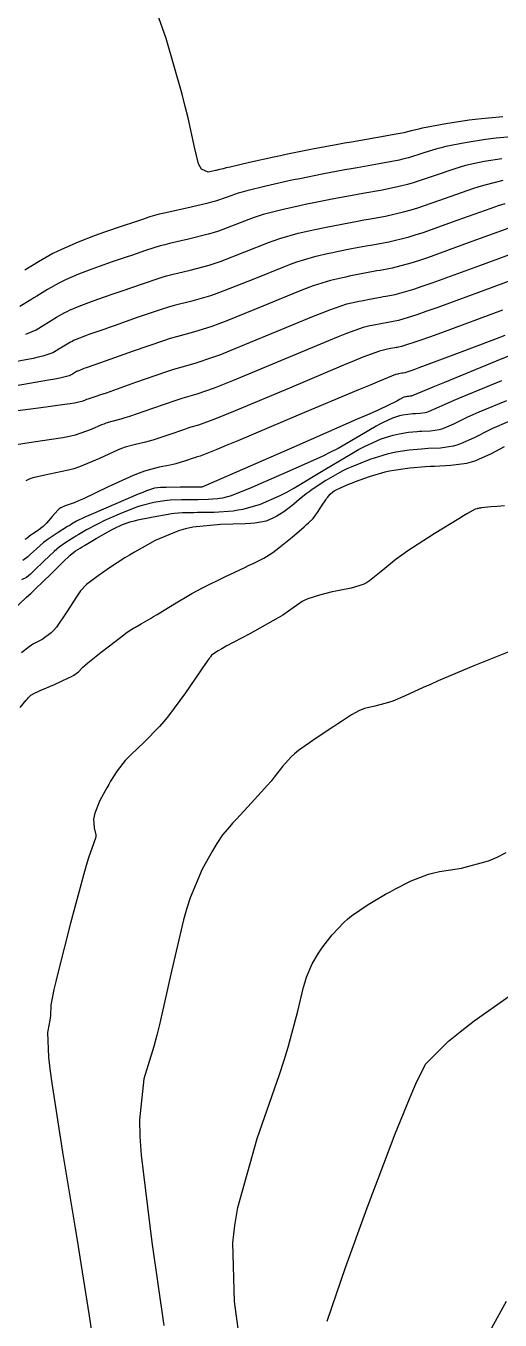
# Model space of a CAD drawing. Header units: metres. Extents: x 837475 to 838479, y 1189012 to 1191015.
# Drawn here: x 837696.7 to 837725.7, y 1190123.2 to 1190202.4 of the extents above; entities that cross this region are included whole.
import ezdxf

# ---------------------------------------------------------------- set-up
doc = ezdxf.new("R2010")
doc.units = ezdxf.units.M
doc.header["$LTSCALE"] = 0.3
doc.layers.add('COTAS 10', color=1, linetype='Continuous')
doc.layers.add('COTAS INT', color=252, linetype='Continuous')

msp = doc.modelspace()

# ---------------------------------------------------------------- linework, layer by layer
at = {"layer": 'COTAS 10'}
for points in [[(837696.656, 1190183.493), (837697.301, 1190183.775), (837697.79, 1190184.074), (837698.058, 1190184.238), (837698.539, 1190184.534), (837699.042, 1190184.817), (837699.19, 1190184.892), (837699.341, 1190184.965), (837699.92, 1190185.215), (837700.517, 1190185.445), (837700.68, 1190185.505), (837700.843, 1190185.563), (837701.422, 1190185.761), (837702.127, 1190185.999), (837702.368, 1190186.082), (837702.629, 1190186.173), (837703.738, 1190186.563), (837704.948, 1190186.962), (837705.273, 1190187.057), (837705.593, 1190187.147), (837706.713, 1190187.417), (837707.891, 1190187.728), (837708.248, 1190187.843), (837708.618, 1190187.971), (837710.068, 1190188.539), (837711.504, 1190189.109), (837711.865, 1190189.237), (837712.211, 1190189.354), (837713.33, 1190189.67), (837714.359, 1190189.899), (837714.647, 1190189.961), (837714.937, 1190190.022), (837715.999, 1190190.234), (837717.063, 1190190.433), (837717.354, 1190190.486), (837717.643, 1190190.538), (837718.678, 1190190.718), (837719.864, 1190190.992), (837720.249, 1190191.104), (837720.66, 1190191.231), (837722.346, 1190191.819), (837724.013, 1190192.404), (837724.41, 1190192.53), (837724.78, 1190192.64), (837725.883, 1190192.907)], [(837725.831, 1190184.968), (837722.105, 1190183.59), (837721.372, 1190183.323), (837720.768, 1190183.106), (837719.662, 1190182.737), (837719.398, 1190182.692), (837719.324, 1190182.678), (837719.25, 1190182.665), (837718.978, 1190182.614), (837718.707, 1190182.56), (837718.559, 1190182.528), (837718.297, 1190182.47), (837717.295, 1190182.086), (837716.755, 1190181.865), (837716.101, 1190181.595), (837712.794, 1190180.205), (837709.476, 1190178.814), (837708.816, 1190178.543), (837708.268, 1190178.322), (837707.225, 1190177.934), (837706.759, 1190177.804), (837706.574, 1190177.746), (837706.366, 1190177.678), (837705.416, 1190177.349), (837704.43, 1190177.021), (837704.201, 1190176.952), (837703.989, 1190176.894), (837703.381, 1190176.763), (837702.746, 1190176.59), (837702.517, 1190176.505), (837702.265, 1190176.404), (837701.167, 1190175.902), (837699.938, 1190175.386), (837699.604, 1190175.275), (837699.273, 1190175.178), (837698.101, 1190174.944), (837697.091, 1190174.721), (837696.861, 1190174.631), (837696.653, 1190174.529)], [(837726.41, 1190178.249), (837725.471, 1190177.844), (837725.219, 1190177.727), (837724.97, 1190177.608), (837724.101, 1190177.162), (837723.27, 1190176.787), (837723.046, 1190176.713), (837722.825, 1190176.652), (837722.044, 1190176.539), (837721.285, 1190176.503), (837721.076, 1190176.491), (837720.867, 1190176.477), (837720.12, 1190176.417), (837719.299, 1190176.286), (837719.045, 1190176.227), (837718.778, 1190176.158), (837717.717, 1190175.828), (837716.61, 1190175.392), (837716.315, 1190175.256), (837716.026, 1190175.114), (837715.021, 1190174.545), (837714.18, 1190173.996), (837713.993, 1190173.866), (837713.827, 1190173.746), (837713.395, 1190173.392), (837713.068, 1190173.099), (837712.967, 1190173.018), (837712.863, 1190172.936), (837712.452, 1190172.638), (837712.019, 1190172.368), (837711.901, 1190172.304), (837711.784, 1190172.245), (837711.366, 1190172.07), (837710.687, 1190171.949), (837710.405, 1190171.924), (837710.082, 1190171.903), (837708.575, 1190171.858), (837706.882, 1190171.695), (837706.441, 1190171.601), (837706.013, 1190171.485), (837704.57, 1190170.886), (837703.315, 1190170.18), (837703.005, 1190169.996), (837702.712, 1190169.818), (837701.792, 1190169.217), (837701.08, 1190168.715), (837700.92, 1190168.6), (837700.774, 1190168.495), (837700.38, 1190168.2), (837700.017, 1190167.802), (837699.892, 1190167.633), (837699.755, 1190167.437), (837699.172, 1190166.515), (837698.542, 1190165.594), (837698.376, 1190165.399), (837698.214, 1190165.229), (837697.658, 1190164.834), (837697.141, 1190164.571), (837697.003, 1190164.484), (837696.866, 1190164.392), (837696.393, 1190164.012)], [(837715.103, 1190123.153), (837716.229, 1190126.426), (837717.559, 1190130.078), (837717.896, 1190130.987), (837718.219, 1190131.85), (837719.272, 1190134.595), (837720.14, 1190136.742), (837720.347, 1190137.228), (837720.539, 1190137.668), (837721.113, 1190138.864), (837722.521, 1190140.274), (837723.239, 1190140.849), (837724.099, 1190141.504), (837728.391, 1190144.533)]]:
    msp.add_lwpolyline(points, dxfattribs=at)
at = {"layer": 'COTAS INT'}
for points in [[(837725.863, 1190196.785), (837724.544, 1190196.673), (837724.168, 1190196.63), (837723.788, 1190196.581), (837722.374, 1190196.359), (837721.17, 1190196.137), (837720.922, 1190196.088), (837720.711, 1190196.044), (837720.255, 1190195.929), (837719.792, 1190195.815), (837719.576, 1190195.772), (837719.322, 1190195.724), (837718.087, 1190195.507), (837716.591, 1190195.247), (837716.172, 1190195.171), (837715.75, 1190195.095), (837714.212, 1190194.806), (837712.675, 1190194.499), (837712.256, 1190194.411), (837711.838, 1190194.322), (837710.351, 1190193.99), (837709.161, 1190193.714), (837708.931, 1190193.661), (837708.745, 1190193.617), (837708.433, 1190193.54), (837708.32, 1190193.511), (837708.26, 1190193.498), (837708.188, 1190193.482), (837707.821, 1190193.403), (837707.419, 1190193.58), (837707.325, 1190193.725), (837707.238, 1190193.911), (837706.985, 1190194.93), (837706.595, 1190196.734), (837706.422, 1190197.415), (837706.221, 1190198.174), (837705.259, 1190201.574), (837704.156, 1190204.692)], [(837726.612, 1190195.583), (837725.452, 1190195.484), (837725.121, 1190195.446), (837724.787, 1190195.403), (837723.543, 1190195.208), (837722.374, 1190194.971), (837722.085, 1190194.902), (837721.812, 1190194.83), (837720.952, 1190194.559), (837720.081, 1190194.287), (837719.8, 1190194.216), (837719.503, 1190194.147), (837718.284, 1190193.91), (837716.942, 1190193.677), (837716.566, 1190193.61), (837716.188, 1190193.541), (837714.808, 1190193.282), (837713.429, 1190193.007), (837713.053, 1190192.928), (837712.678, 1190192.848), (837711.344, 1190192.55), (837710.178, 1190192.261), (837709.909, 1190192.186), (837709.665, 1190192.114), (837708.978, 1190191.873), (837708.275, 1190191.634), (837708.02, 1190191.563), (837707.739, 1190191.49), (837706.508, 1190191.21), (837705.308, 1190190.947), (837705.047, 1190190.886), (837704.817, 1190190.83), (837704.244, 1190190.666), (837703.749, 1190190.496), (837703.568, 1190190.435), (837703.368, 1190190.368), (837702.488, 1190190.077), (837701.474, 1190189.73), (837701.19, 1190189.628), (837700.904, 1190189.523), (837699.859, 1190189.122), (837698.847, 1190188.685), (837698.582, 1190188.557), (837698.324, 1190188.426), (837697.445, 1190187.93), (837696.604, 1190187.413)], [(837725.786, 1190194.226), (837724.713, 1190194.058), (837723.577, 1190193.806), (837723.248, 1190193.716), (837722.912, 1190193.617), (837721.649, 1190193.189), (837720.37, 1190192.759), (837720.025, 1190192.66), (837719.683, 1190192.569), (837718.481, 1190192.314), (837717.293, 1190192.108), (837716.96, 1190192.048), (837716.625, 1190191.987), (837715.403, 1190191.758), (837714.183, 1190191.514), (837713.85, 1190191.444), (837713.518, 1190191.374), (837712.337, 1190191.11), (837711.194, 1190190.807), (837710.887, 1190190.712), (837710.584, 1190190.611), (837709.523, 1190190.206), (837708.447, 1190189.803), (837708.134, 1190189.703), (837707.815, 1190189.609), (837706.61, 1190189.313), (837705.451, 1190189.047), (837705.16, 1190188.972), (837704.883, 1190188.896), (837703.991, 1190188.615), (837703.189, 1190188.334), (837702.747, 1190188.184), (837701.955, 1190187.919), (837701.158, 1190187.647), (837700.935, 1190187.566), (837700.71, 1190187.484), (837699.889, 1190187.169), (837699.094, 1190186.825), (837698.886, 1190186.724), (837698.683, 1190186.622), (837697.992, 1190186.232), (837697.331, 1190185.826), (837697.147, 1190185.713), (837696.962, 1190185.6), (837696.29, 1190185.189)], [(837725.983, 1190191.475), (837725.573, 1190191.345), (837725.114, 1190191.191), (837723.043, 1190190.448), (837720.949, 1190189.703), (837720.474, 1190189.548), (837720.045, 1190189.415), (837718.875, 1190189.122), (837717.994, 1190188.969), (837717.748, 1190188.925), (837717.5, 1190188.88), (837716.595, 1190188.71), (837715.691, 1190188.529), (837715.444, 1190188.478), (837715.199, 1190188.425), (837714.324, 1190188.23), (837713.228, 1190187.9), (837712.843, 1190187.763), (837712.423, 1190187.606), (837710.613, 1190186.873), (837708.79, 1190186.14), (837708.361, 1190185.983), (837707.966, 1190185.847), (837706.815, 1190185.52), (837705.736, 1190185.246), (837705.386, 1190185.143), (837705.014, 1190185.028), (837703.485, 1190184.512), (837702.069, 1190184.012), (837701.768, 1190183.906), (837701.506, 1190183.815), (837700.527, 1190183.48), (837700.425, 1190183.443), (837700.323, 1190183.405), (837699.95, 1190183.262), (837699.588, 1190183.106), (837699.493, 1190183.06), (837699.401, 1190183.013), (837699.086, 1190182.836), (837698.786, 1190182.651), (837698.702, 1190182.6), (837698.618, 1190182.548), (837698.312, 1190182.361), (837697.702, 1190182.151), (837697.426, 1190182.085), (837697.104, 1190182.016), (837695.554, 1190181.736)], [(837726.214, 1190189.978), (837723.74, 1190189.078), (837721.238, 1190188.175), (837720.698, 1190187.992), (837720.225, 1190187.838), (837719.072, 1190187.526), (837718.345, 1190187.4), (837718.142, 1190187.363), (837717.938, 1190187.326), (837717.191, 1190187.186), (837716.445, 1190187.037), (837716.241, 1190186.994), (837716.039, 1190186.951), (837715.317, 1190186.79), (837714.245, 1190186.447), (837713.821, 1190186.289), (837713.343, 1190186.103), (837711.158, 1190185.206), (837708.961, 1190184.309), (837708.475, 1190184.123), (837708.042, 1190183.965), (837706.918, 1190183.623), (837705.879, 1190183.346), (837705.5, 1190183.228), (837705.08, 1190183.094), (837703.232, 1190182.46), (837701.509, 1190181.85), (837701.168, 1190181.73), (837700.885, 1190181.63), (837700.357, 1190181.446), (837700.211, 1190181.396), (837700.171, 1190181.381), (837700.13, 1190181.366), (837699.98, 1190181.309), (837699.835, 1190181.246), (837699.797, 1190181.228), (837699.76, 1190181.209), (837699.633, 1190181.138), (837699.513, 1190181.064), (837699.445, 1190181.022), (837699.323, 1190180.947), (837698.748, 1190180.809), (837698.429, 1190180.749), (837698.041, 1190180.679), (837696.063, 1190180.346)], [(837695.688, 1190178.775), (837697.434, 1190178.998), (837699.047, 1190179.211), (837699.37, 1190179.259), (837699.639, 1190179.303), (837700.165, 1190179.42), (837700.321, 1190179.491), (837700.356, 1190179.505), (837700.389, 1190179.517), (837700.479, 1190179.542), (837700.968, 1190179.703), (837701.252, 1190179.801), (837701.601, 1190179.923), (837703.396, 1190180.557), (837705.3, 1190181.214), (837705.717, 1190181.351), (837706.086, 1190181.468), (837707.02, 1190181.727), (837708.117, 1190182.084), (837708.589, 1190182.263), (837709.133, 1190182.477), (837711.703, 1190183.539), (837714.262, 1190184.6), (837714.799, 1190184.814), (837715.261, 1190184.993), (837716.31, 1190185.35), (837716.879, 1190185.477), (837717.039, 1190185.511), (837717.199, 1190185.544), (837717.787, 1190185.662), (837718.375, 1190185.772), (837718.536, 1190185.802), (837718.696, 1190185.83), (837719.269, 1190185.93), (837720.406, 1190186.261), (837720.923, 1190186.435), (837721.527, 1190186.646), (837724.437, 1190187.708), (837727.315, 1190188.765)], [(837728.416, 1190187.552), (837725.134, 1190186.338), (837721.816, 1190185.118), (837721.147, 1190184.879), (837720.587, 1190184.684), (837719.465, 1190184.334), (837719.047, 1190184.261), (837718.93, 1190184.24), (837718.812, 1190184.218), (837718.382, 1190184.138), (837717.953, 1190184.052), (837717.836, 1190184.027), (837717.719, 1190184.003), (837717.303, 1190183.91), (837716.278, 1190183.54), (837715.777, 1190183.34), (837715.182, 1190183.098), (837712.249, 1190181.872), (837709.304, 1190180.646), (837708.702, 1190180.403), (837708.193, 1190180.203), (837707.123, 1190179.83), (837706.422, 1190179.636), (837706.146, 1190179.548), (837705.833, 1190179.446), (837704.406, 1190178.953), (837703.016, 1190178.472), (837702.726, 1190178.377), (837702.479, 1190178.298), (837701.93, 1190178.152), (837701.567, 1190178.054), (837701.437, 1190178.005), (837701.293, 1190177.947), (837700.666, 1190177.661), (837699.691, 1190177.332), (837699.328, 1190177.248), (837698.925, 1190177.166), (837697.134, 1190176.892), (837695.443, 1190176.637)], [(837728.684, 1190183.161), (837725.455, 1190181.847), (837722.288, 1190180.553), (837721.678, 1190180.303), (837721.182, 1190180.099), (837720.356, 1190179.754), (837720.284, 1190179.721), (837720.264, 1190179.715), (837720.245, 1190179.71), (837720.177, 1190179.7), (837720.111, 1190179.697), (837720.093, 1190179.696), (837720.075, 1190179.694), (837720.01, 1190179.689), (837719.939, 1190179.678), (837719.917, 1190179.673), (837719.894, 1190179.667), (837719.802, 1190179.638), (837719.674, 1190179.58), (837719.628, 1190179.556), (837719.578, 1190179.528), (837719.36, 1190179.396), (837718.271, 1190178.883), (837717.672, 1190178.615), (837716.945, 1190178.293), (837713.243, 1190176.673), (837708.33, 1190174.535), (837707.439, 1190174.147), (837707.436, 1190174.147), (837707.435, 1190174.146), (837707.228, 1190174.146), (837706.115, 1190174.143), (837705.247, 1190174.134), (837705.064, 1190174.129), (837704.906, 1190174.122), (837704.54, 1190174.09), (837704.051, 1190173.92), (837703.816, 1190173.827), (837703.537, 1190173.713), (837702.167, 1190173.136), (837700.794, 1190172.542), (837700.513, 1190172.417), (837700.275, 1190172.31), (837699.771, 1190172.066), (837699.462, 1190171.88), (837699.346, 1190171.81), (837699.217, 1190171.731), (837698.642, 1190171.375), (837698.036, 1190170.972), (837697.888, 1190170.863), (837697.748, 1190170.755), (837697.313, 1190170.376), (837696.956, 1190170.04), (837696.864, 1190169.96), (837696.776, 1190169.886), (837696.487, 1190169.665)], [(837725.967, 1190183.413), (837725.345, 1190183.171), (837723.027, 1190182.293), (837721.098, 1190181.579), (837720.721, 1190181.441), (837720.411, 1190181.329), (837719.859, 1190181.141), (837719.749, 1190181.122), (837719.718, 1190181.117), (837719.687, 1190181.111), (837719.574, 1190181.09), (837719.461, 1190181.067), (837719.43, 1190181.061), (837719.399, 1190181.054), (837719.29, 1190181.03), (837718.311, 1190180.632), (837717.733, 1190180.391), (837717.021, 1190180.092), (837713.339, 1190178.538), (837709.647, 1190176.983), (837708.93, 1190176.683), (837708.344, 1190176.44), (837707.328, 1190176.037), (837707.095, 1190175.973), (837707.003, 1190175.943), (837706.899, 1190175.909), (837706.425, 1190175.746), (837705.845, 1190175.57), (837705.675, 1190175.528), (837705.5, 1190175.489), (837704.832, 1190175.374), (837703.924, 1190175.127), (837703.597, 1190175.005), (837703.238, 1190174.86), (837701.668, 1190174.144), (837700.184, 1190173.44), (837699.88, 1190173.303), (837699.621, 1190173.191), (837699.069, 1190172.996), (837698.795, 1190172.878), (837698.711, 1190172.815), (837698.624, 1190172.739), (837698.281, 1190172.354), (837697.921, 1190171.934), (837697.822, 1190171.836), (837697.725, 1190171.745), (837697.379, 1190171.482), (837697.092, 1190171.3), (837697.032, 1190171.26), (837696.981, 1190171.225), (837696.865, 1190171.136), (837696.738, 1190171.034), (837696.679, 1190170.991), (837696.61, 1190170.941)], [(837725.773, 1190180.648), (837723.349, 1190179.65), (837722.858, 1190179.444), (837722.445, 1190179.269), (837721.604, 1190178.89), (837721.279, 1190178.743), (837721.192, 1190178.714), (837721.105, 1190178.69), (837720.8, 1190178.646), (837720.502, 1190178.632), (837720.421, 1190178.627), (837720.339, 1190178.622), (837720.047, 1190178.598), (837719.726, 1190178.547), (837719.626, 1190178.524), (837719.522, 1190178.497), (837719.107, 1190178.368), (837718.53, 1190178.107), (837718.324, 1190177.997), (837718.097, 1190177.87), (837717.112, 1190177.275), (837715.77, 1190176.517), (837715.318, 1190176.287), (837714.832, 1190176.049), (837712.786, 1190175.116), (837710.859, 1190174.286), (837710.447, 1190174.112), (837710.087, 1190173.962), (837709.228, 1190173.623), (837708.698, 1190173.477), (837708.545, 1190173.448), (837708.391, 1190173.424), (837707.813, 1190173.383), (837707.202, 1190173.377), (837707.026, 1190173.376), (837706.847, 1190173.375), (837706.18, 1190173.372), (837705.505, 1190173.347), (837705.321, 1190173.332), (837705.14, 1190173.313), (837704.497, 1190173.215), (837703.786, 1190173.031), (837703.562, 1190172.958), (837703.325, 1190172.875), (837702.371, 1190172.496), (837701.436, 1190172.079), (837701.212, 1190171.973), (837701.002, 1190171.87), (837700.371, 1190171.533), (837699.862, 1190171.232), (837699.73, 1190171.153), (837699.602, 1190171.076), (837699.171, 1190170.812), (837698.709, 1190170.476), (837698.56, 1190170.352), (837698.403, 1190170.216), (837697.762, 1190169.615), (837697.173, 1190169.046), (837697.05, 1190168.929), (837696.943, 1190168.831), (837696.698, 1190168.623), (837696.403, 1190168.474)], [(837695.821, 1190166.59), (837696.706, 1190167.409), (837696.963, 1190167.651), (837697.224, 1190167.9), (837698.21, 1190168.855), (837699.058, 1190169.677), (837699.232, 1190169.842), (837699.381, 1190169.979), (837699.7, 1190170.249), (837699.986, 1190170.421), (837700.113, 1190170.496), (837700.261, 1190170.583), (837700.97, 1190170.999), (837701.73, 1190171.431), (837701.91, 1190171.529), (837702.078, 1190171.617), (837702.575, 1190171.856), (837703.114, 1190172.038), (837703.308, 1190172.09), (837703.521, 1190172.143), (837704.454, 1190172.341), (837705.373, 1190172.504), (837705.578, 1190172.535), (837705.762, 1190172.561), (837706.245, 1190172.601), (837706.752, 1190172.605), (837706.951, 1190172.606), (837707.175, 1190172.609), (837708.194, 1190172.62), (837709.347, 1190172.703), (837709.655, 1190172.749), (837709.959, 1190172.806), (837711.018, 1190173.099), (837712.233, 1190173.634), (837712.636, 1190173.843), (837713.067, 1190174.08), (837714.865, 1190175.154), (837716.617, 1190176.212), (837717.019, 1190176.438), (837717.386, 1190176.634), (837718.412, 1190177.098), (837719.15, 1190177.328), (837719.336, 1190177.375), (837719.513, 1190177.416), (837720.084, 1190177.508), (837720.603, 1190177.549), (837720.748, 1190177.559), (837720.894, 1190177.568), (837721.422, 1190177.593), (837721.965, 1190177.671), (837722.119, 1190177.713), (837722.275, 1190177.765), (837722.853, 1190178.026), (837723.707, 1190178.438), (837724.038, 1190178.585), (837724.41, 1190178.747), (837726.092, 1190179.449)], [(837696.326, 1190160.667), (837696.689, 1190161.115), (837696.764, 1190161.205), (837696.828, 1190161.281), (837696.966, 1190161.435), (837697.226, 1190161.571), (837697.367, 1190161.636), (837697.539, 1190161.713), (837698.407, 1190162.088), (837699.28, 1190162.482), (837699.455, 1190162.57), (837699.6, 1190162.65), (837699.883, 1190162.863), (837700.152, 1190163.139), (837700.289, 1190163.259), (837700.454, 1190163.398), (837701.273, 1190164.054), (837702.123, 1190164.715), (837702.307, 1190164.857), (837702.468, 1190164.98), (837702.866, 1190165.274), (837703.152, 1190165.461), (837703.243, 1190165.516), (837703.339, 1190165.573), (837703.729, 1190165.792), (837704.283, 1190166.111), (837704.484, 1190166.231), (837704.704, 1190166.364), (837705.668, 1190166.96), (837706.823, 1190167.638), (837707.164, 1190167.824), (837707.513, 1190168.008), (837708.85, 1190168.665), (837710.064, 1190169.236), (837710.336, 1190169.366), (837710.58, 1190169.484), (837711.229, 1190169.81), (837711.779, 1190170.156), (837711.96, 1190170.287), (837712.153, 1190170.434), (837712.956, 1190171.09), (837713.692, 1190171.725), (837713.842, 1190171.858), (837713.97, 1190171.973), (837714.241, 1190172.234), (837714.395, 1190172.434), (837714.449, 1190172.51), (837714.507, 1190172.596), (837714.761, 1190172.979), (837715.014, 1190173.363), (837715.073, 1190173.448), (837715.127, 1190173.523), (837715.281, 1190173.721), (837715.458, 1190173.868), (837715.527, 1190173.911), (837715.604, 1190173.957), (837715.952, 1190174.132), (837716.465, 1190174.345), (837716.645, 1190174.414), (837716.842, 1190174.488), (837717.693, 1190174.79), (837718.655, 1190175.074), (837718.922, 1190175.136), (837719.189, 1190175.191), (837720.157, 1190175.326), (837721.131, 1190175.404), (837721.403, 1190175.423), (837721.676, 1190175.439), (837722.667, 1190175.486), (837723.656, 1190175.617), (837723.928, 1190175.687), (837724.198, 1190175.772), (837725.166, 1190176.198), (837725.96, 1190176.626)], [(837725.962, 1190172.996), (837725.506, 1190172.962), (837725.137, 1190172.934), (837724.527, 1190172.88), (837724.481, 1190172.864), (837724.468, 1190172.861), (837724.454, 1190172.858), (837724.404, 1190172.852), (837724.336, 1190172.842), (837724.312, 1190172.836), (837724.285, 1190172.83), (837724.167, 1190172.797), (837723.699, 1190172.542), (837723.452, 1190172.395), (837723.153, 1190172.215), (837721.65, 1190171.29), (837720.035, 1190170.242), (837719.667, 1190169.984), (837719.332, 1190169.74), (837718.409, 1190168.979), (837717.702, 1190168.417), (837717.504, 1190168.299), (837717.305, 1190168.199), (837716.578, 1190167.972), (837715.835, 1190167.835), (837715.626, 1190167.791), (837715.415, 1190167.744), (837714.64, 1190167.551), (837713.922, 1190167.307), (837713.747, 1190167.228), (837713.583, 1190167.144), (837713.075, 1190166.801), (837712.385, 1190166.321), (837712.106, 1190166.152), (837711.788, 1190165.966), (837710.321, 1190165.164), (837708.925, 1190164.414), (837708.653, 1190164.261), (837708.429, 1190164.132), (837708.034, 1190163.865), (837707.964, 1190163.765), (837707.946, 1190163.741), (837707.929, 1190163.719), (837707.872, 1190163.652), (837707.62, 1190163.3), (837707.479, 1190163.097), (837707.307, 1190162.85), (837706.432, 1190161.577), (837705.39, 1190160.16), (837705.113, 1190159.821), (837704.842, 1190159.505), (837703.906, 1190158.558), (837703.104, 1190157.804), (837702.917, 1190157.61), (837702.746, 1190157.422), (837702.252, 1190156.795), (837701.851, 1190156.161), (837701.737, 1190155.968), (837701.622, 1190155.767), (837701.199, 1190154.979), (837700.884, 1190154.214), (837700.837, 1190154.028), (837700.808, 1190153.853), (837700.849, 1190153.314), (837700.939, 1190152.889), (837700.941, 1190152.786), (837700.933, 1190152.69), (837700.821, 1190152.395), (837700.496, 1190151.487), (837700.353, 1190151.004), (837700.187, 1190150.421), (837699.399, 1190147.476), (837698.644, 1190144.518), (837698.499, 1190143.926), (837698.382, 1190143.433), (837698.193, 1190142.471), (837698.185, 1190142.178), (837698.182, 1190142.107), (837698.18, 1190142.04), (837698.168, 1190141.831), (837698.134, 1190141.562), (837698.116, 1190141.457), (837698.095, 1190141.339), (837697.99, 1190140.799), (837698.054, 1190139.296), (837698.139, 1190138.57), (837698.254, 1190137.71), (837698.914, 1190133.481), (837699.679, 1190128.843), (837699.861, 1190127.723), (837700.03, 1190126.675), (837700.531, 1190123.484), (837700.862, 1190121.278)], [(837726.232, 1190164.075), (837724.088, 1190163.219), (837721.902, 1190162.296), (837721.419, 1190162.087), (837720.987, 1190161.899), (837719.868, 1190161.39), (837719.113, 1190161.065), (837718.911, 1190160.993), (837718.713, 1190160.928), (837718.023, 1190160.762), (837717.397, 1190160.609), (837717.239, 1190160.553), (837717.088, 1190160.491), (837716.596, 1190160.22), (837715.99, 1190159.813), (837715.767, 1190159.665), (837715.519, 1190159.503), (837714.424, 1190158.792), (837713.348, 1190158.036), (837713.112, 1190157.846), (837712.902, 1190157.664), (837712.37, 1190157.074), (837711.864, 1190156.407), (837711.671, 1190156.176), (837711.454, 1190155.925), (837710.481, 1190154.851), (837709.526, 1190153.817), (837709.32, 1190153.591), (837709.141, 1190153.392), (837708.706, 1190152.889), (837708.351, 1190152.366), (837708.222, 1190152.153), (837708.079, 1190151.911), (837707.45, 1190150.792), (837706.727, 1190149.038), (837706.524, 1190148.397), (837706.32, 1190147.687), (837705.577, 1190144.559), (837704.861, 1190141.375), (837704.675, 1190140.631), (837704.494, 1190139.945), (837703.886, 1190137.964), (837703.611, 1190135.463), (837703.64, 1190134.45), (837703.715, 1190133.298), (837704.367, 1190127.979), (837705.112, 1190122.894)], [(837709.821, 1190121.504), (837709.442, 1190124.356), (837709.341, 1190127.935), (837709.459, 1190129.001), (837709.641, 1190130.098), (837710.825, 1190134.329), (837712.179, 1190138.225), (837712.467, 1190139.111), (837712.718, 1190139.913), (837713.31, 1190142.114), (837713.655, 1190143.565), (837713.75, 1190143.894), (837713.844, 1190144.192), (837714.179, 1190145.005), (837714.57, 1190145.647), (837714.698, 1190145.837), (837714.836, 1190146.031), (837715.406, 1190146.778), (837716.125, 1190147.536), (837716.357, 1190147.738), (837716.603, 1190147.936), (837717.607, 1190148.623), (837718.679, 1190149.25), (837718.968, 1190149.411), (837719.253, 1190149.565), (837720.251, 1190150.076), (837721.315, 1190150.482), (837721.641, 1190150.571), (837721.981, 1190150.65), (837723.323, 1190150.85), (837724.969, 1190151.295), (837725.5, 1190151.527), (837726.064, 1190151.807)], [(837726.064, 1190124.351), (837725.068, 1190122.547)]]:
    msp.add_lwpolyline(points, dxfattribs=at)

doc.saveas('drawing.dxf')
